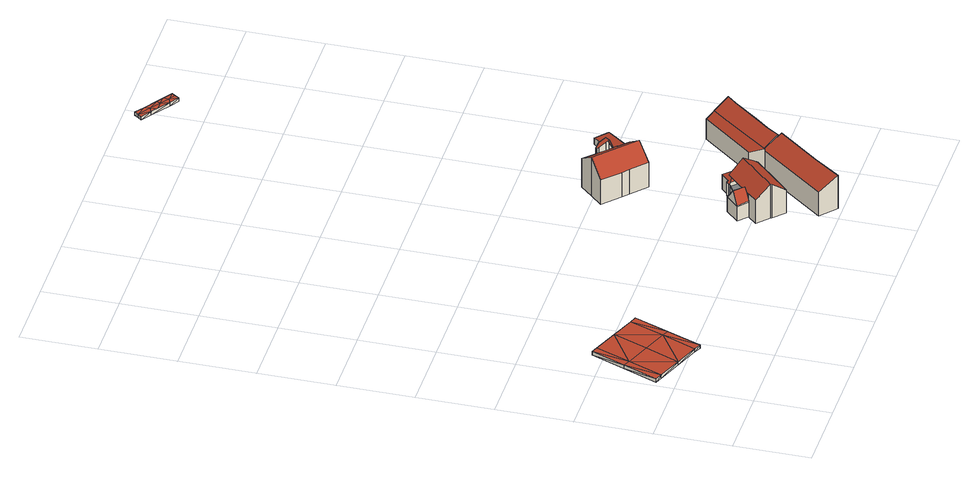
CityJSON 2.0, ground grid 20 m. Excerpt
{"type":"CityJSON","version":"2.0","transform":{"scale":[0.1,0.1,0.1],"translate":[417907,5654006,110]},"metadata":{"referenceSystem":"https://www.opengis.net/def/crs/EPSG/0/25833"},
"CityObjects":{
"building1":{"type":"Building","attributes":{"Stand_DGM":"2016","Stand_Basis-DLM":"2024","Gemeindeschluessel":"14612000","ObjektHoehe":1,"Stand_Laserscan":"2016","BodenHoehe":111.14,"Stand_3D-Stadtmodell":"2025","Geometrietyp2DReferenz":2000,"AbsoluteHoehe":112.14,"measuredHeight":1,"function":"53001_1800","roofType":"9999"},"geometry":[{"type":"MultiSurface","lod":"2","boundaries":[[[0,1,2]],[[2,1,3]],[[1,4,5]],[[1,5,3]],[[4,6,5]],[[5,6,7]],[[6,8,7]],[[7,8,9]],[[10,11,0]],[[0,11,1]],[[11,12,1]],[[1,12,4]],[[4,12,6]],[[6,12,13]],[[13,14,6]],[[6,14,8]],[[10,15,16]],[[0,2,17]],[[0,17,15]],[[2,3,18]],[[2,18,17]],[[3,5,19]],[[3,19,18]],[[5,7,20]],[[5,20,19]],[[7,9,21]],[[7,21,20]],[[9,8,22]],[[9,22,21]],[[8,14,23]],[[8,23,22]],[[14,13,24]],[[14,24,23]],[[13,12,25]],[[13,25,24]],[[12,11,26]],[[12,26,25]],[[11,10,16]],[[11,16,26]],[[10,0,15]],[[17,27,15]],[[18,27,17]],[[19,28,27]],[[18,19,27]],[[19,29,28]],[[20,29,19]],[[20,22,29]],[[21,22,20]],[[15,26,16]],[[27,26,15]],[[27,25,26]],[[28,25,27]],[[29,25,28]],[[24,25,29]],[[29,23,24]],[[22,23,29]]],"semantics":{"surfaces":[{"type":"RoofSurface"},{"type":"WallSurface"},{"type":"GroundSurface"}],"values":[0,0,0,0,0,0,0,0,0,0,0,0,0,0,0,0,1,1,1,1,1,1,1,1,1,1,1,1,1,1,1,1,1,1,1,1,1,1,1,1,2,2,2,2,2,2,2,2,2,2,2,2,2,2,2,2]}}]},
"building2":{"type":"Building","attributes":{"Gemeindeschluessel":14612000,"Geometrietyp2DReferenz":"3000","function":"31001_9998","roofType":"9999"},"children":["building2-1","building2-2","building2-3"]},
"building2-1":{"type":"BuildingPart","attributes":{"Dachtyp_tdc":"tdcGableRoof","Dachneigung":52.6,"QualitaetDacherkennung":12,"Geometrietyp2DReferenz":"3000","measuredHeight":7.79,"roofType":"3100"},"parents":["building2"],"geometry":[{"type":"MultiSurface","lod":"2","boundaries":[[[30,31,32,33]],[[31,34,35,32]],[[34,36,37,35]],[[34,38,39,40,41]],[[42,43,39,38,44]],[[30,42,44,31]],[[31,44,38,34]],[[34,41,36]],[[37,33,32,35]]],"semantics":{"surfaces":[{"type":"WallSurface"},{"type":"RoofSurface"},{"type":"GroundSurface"}],"values":[0,0,0,1,1,0,0,0,2]}}]},
"building2-2":{"type":"BuildingPart","attributes":{"Dachtyp_tdc":"tdcFreeFormRoof","Dachneigung":36.33,"QualitaetDacherkennung":77,"Geometrietyp2DReferenz":"3000","measuredHeight":9.99,"roofType":"5000"},"parents":["building2"],"geometry":[{"type":"MultiSurface","lod":"2","boundaries":[[[45,46,47,48,49]],[[46,50,51,47]],[[52,53,54,40,43,55,56,57]],[[57,58,59,60,50,46,45,52]],[[51,61,62,63,64,65,33,37,66,67,68,69,48,47]],[[58,57,64,63]],[[57,56,65,64]],[[56,55,33,65]],[[55,42,30,33]],[[50,60,61,51]],[[60,59,62,61]],[[59,58,63,62]]],"semantics":{"surfaces":[{"type":"WallSurface"},{"type":"RoofSurface"},{"type":"GroundSurface"}],"values":[0,0,1,1,2,0,0,0,0,0,0,0]}}]},
"building2-3":{"type":"BuildingPart","attributes":{"Dachtyp_tdc":"tdcFreeFormRoof","Dachneigung":36.09,"QualitaetDacherkennung":19,"Geometrietyp2DReferenz":"3000","measuredHeight":5.7,"roofType":"5000"},"parents":["building2"],"geometry":[{"type":"MultiSurface","lod":"2","boundaries":[[[70,71,72,73]],[[71,74,75,72]],[[74,76,77,75]],[[76,49,48,77]],[[78,79,49,80,81]],[[82,83,84]],[[49,76,80]],[[76,74,81,80]],[[74,71,70,85,84,82,84,85,78,81]],[[37,86,66,67,73,72,75,77,48,69,68,67,66]],[[83,82,86,37]]],"semantics":{"surfaces":[{"type":"WallSurface"},{"type":"RoofSurface"},{"type":"GroundSurface"}],"values":[0,0,0,0,1,1,1,1,1,2,0]}}]},
"building3":{"type":"Building","attributes":{"Gemeindeschluessel":14612000,"Geometrietyp2DReferenz":"3000","function":"31001_9998","roofType":"9999"},"children":["building3-1","building3-2"]},
"building3-1":{"type":"BuildingPart","attributes":{"Dachtyp_tdc":"tdcGableRoof","Dachneigung":45.14,"QualitaetDacherkennung":45,"Geometrietyp2DReferenz":"3000","measuredHeight":11.47,"roofType":"3100"},"parents":["building3"],"geometry":[{"type":"MultiSurface","lod":"2","boundaries":[[[87,88,89,90]],[[88,91,92,89]],[[91,93,94,92]],[[93,95,96,94]],[[97,98,99,100,101]],[[98,102,103,99]],[[102,104,105,103]],[[104,106,107,105]],[[106,108,109,107]],[[108,87,90,109]],[[104,102,98,97,110,111,95,93,91]],[[91,88,87,108,106,104]],[[90,89,92,94,96,112,100,99,103,105,107,109]]],"semantics":{"surfaces":[{"type":"WallSurface"},{"type":"RoofSurface"},{"type":"GroundSurface"}],"values":[0,0,0,0,0,0,0,0,0,0,1,1,2]}}]},
"building3-2":{"type":"BuildingPart","attributes":{"Dachtyp_tdc":"tdcFreeFormRoof","Dachneigung":66.32,"QualitaetDacherkennung":27,"Geometrietyp2DReferenz":"3000","measuredHeight":11.11,"roofType":"5000"},"parents":["building3"],"geometry":[{"type":"MultiSurface","lod":"2","boundaries":[[[113,114,99,115]],[[114,101,100,99]],[[116,117,118,96,95]],[[117,119,120,118]],[[119,121,122,120]],[[121,123,124,122]],[[123,125,126,124]],[[125,113,115,126]],[[121,119,117,116,127]],[[127,110,101,114,113,125,123,121]],[[115,99,100,112,96,118,120,122,124,126]]],"semantics":{"surfaces":[{"type":"WallSurface"},{"type":"RoofSurface"},{"type":"GroundSurface"}],"values":[0,0,0,0,0,0,0,0,1,1,2]}}]},
"building4":{"type":"Building","attributes":{"Gemeindeschluessel":14612000,"Geometrietyp2DReferenz":"3000","function":"31001_9998","roofType":"9999"},"children":["building4-1","building4-2","building4-3"]},
"building4-1":{"type":"BuildingPart","attributes":{"Dachtyp_tdc":"tdcPolyFlatRoof","Dachneigung":27.53,"QualitaetDacherkennung":60,"Geometrietyp2DReferenz":"3000","measuredHeight":9.85,"roofType":"2100"},"parents":["building4"],"geometry":[{"type":"MultiSurface","lod":"2","boundaries":[[[128,129,130,131]],[[129,132,133,130]],[[132,134,135,133]],[[134,136,137,135]],[[136,138,139,137]],[[138,140,141,139]],[[142,140,138,136,134,132,129,128]],[[131,130,133,135,137,139,141,143]]],"semantics":{"surfaces":[{"type":"WallSurface"},{"type":"RoofSurface"},{"type":"GroundSurface"}],"values":[0,0,0,0,0,0,1,2]}}]},
"building4-2":{"type":"BuildingPart","attributes":{"Dachtyp_tdc":"tdcPolyFlatRoof","Dachneigung":29.87,"QualitaetDacherkennung":55,"Geometrietyp2DReferenz":"3000","measuredHeight":7.48,"roofType":"2100"},"parents":["building4"],"geometry":[{"type":"MultiSurface","lod":"2","boundaries":[[[144,145,146,147]],[[148,149,150,141,140]],[[149,144,147,150]],[[149,148,151,145,144]],[[147,146,143,141,150]]],"semantics":{"surfaces":[{"type":"WallSurface"},{"type":"RoofSurface"},{"type":"GroundSurface"}],"values":[0,0,0,1,2]}}]},
"building4-3":{"type":"BuildingPart","attributes":{"Dachtyp_tdc":"tdcPolyFlatRoof","Dachneigung":28.81,"QualitaetDacherkennung":69,"Geometrietyp2DReferenz":"3000","measuredHeight":9.83,"roofType":"2100"},"parents":["building4"],"geometry":[{"type":"MultiSurface","lod":"2","boundaries":[[[152,153,154,155]],[[153,156,157,154]],[[156,158,159,157]],[[158,160,128,131,159]],[[161,152,155,146,145]],[[161,151,162,160,158,156,153,152]],[[155,154,157,159,131,143,146]]],"semantics":{"surfaces":[{"type":"WallSurface"},{"type":"RoofSurface"},{"type":"GroundSurface"}],"values":[0,0,0,0,0,1,2]}}]},
"building5":{"type":"Building","attributes":{"Dachtyp_tdc":"tdcPolyFlatRoof","Gemeindeschluessel":14612000,"Dachneigung":4.73,"QualitaetDacherkennung":42,"Geometrietyp2DReferenz":"3000","measuredHeight":2.55,"function":"31001_9998","roofType":"2100"},"geometry":[{"type":"Solid","lod":"2","boundaries":[[[[163,164,165,166]],[[164,167,168,165]],[[167,169,170,168]],[[169,171,172,170]],[[171,173,174,172]],[[173,163,166,174]],[[173,171,169,167,164,163]],[[166,165,168,170,172,174]]]],"semantics":{"surfaces":[{"type":"WallSurface"},{"type":"RoofSurface"},{"type":"GroundSurface"}],"values":[[0,0,0,0,0,0,1,2]]}}]},
"building6":{"type":"Building","attributes":{"Stand_DGM":"2016","Stand_Basis-DLM":"2024","Gemeindeschluessel":"14612000","ObjektHoehe":1,"Stand_Laserscan":"2016","BodenHoehe":110.17,"Stand_3D-Stadtmodell":"2025","Geometrietyp2DReferenz":2000,"AbsoluteHoehe":111.17,"measuredHeight":1,"function":"53001_1800","roofType":"9999"},"geometry":[{"type":"MultiSurface","lod":"2","boundaries":[[[175,176,177]],[[177,176,178]],[[179,180,175,177]],[[181,175,180]],[[182,181,183]],[[183,181,179]],[[179,181,180]],[[184,182,185]],[[185,182,183]],[[186,177,187]],[[187,177,178]],[[179,177,186]],[[179,186,188]],[[189,183,188]],[[188,183,179]],[[185,183,189]],[[185,189,190]],[[178,176,191]],[[178,191,192]],[[176,175,193]],[[176,193,191]],[[175,182,194]],[[175,194,193]],[[182,181,195]],[[182,195,194]],[[181,182,194]],[[181,194,195]],[[182,184,196]],[[182,196,194]],[[184,185,197]],[[184,197,196]],[[185,190,198]],[[185,198,197]],[[190,189,199]],[[190,199,198]],[[189,188,200]],[[189,200,199]],[[188,186,201]],[[188,201,200]],[[186,187,202]],[[186,202,201]],[[187,178,192]],[[187,192,202]],[[203,191,193]],[[192,191,203]],[[203,193,204,205]],[[204,193,195]],[[206,195,194]],[[205,195,206]],[[204,195,205]],[[197,194,196]],[[206,194,197]],[[202,203,201]],[[192,203,202]],[[201,203,205]],[[200,201,205]],[[200,206,199]],[[205,206,200]],[[199,206,197]],[[198,199,197]]],"semantics":{"surfaces":[{"type":"RoofSurface"},{"type":"WallSurface"},{"type":"GroundSurface"}],"values":[0,0,0,0,0,0,0,0,0,0,0,0,0,0,0,0,0,1,1,1,1,1,1,1,1,1,1,1,1,1,1,1,1,1,1,1,1,1,1,1,1,1,1,2,2,2,2,2,2,2,2,2,2,2,2,2,2,2,2,2]}}]}
},
"vertices":[
[40,338,21],[58,330,21],[76,428,21],[94,421,21],[124,304,21],[160,395,21],[188,279,21],[223,370,21],[206,272,21],[242,363,21],[4,247,21],[23,239,21],[88,214,21],[152,189,21],[171,181,21],[40,338,11],[4,247,11],[76,428,11],[94,421,11],[160,395,11],[223,370,11],[242,363,11],[206,272,11],[171,181,11],[152,189,11],[88,214,11],[23,239,11],[58,330,11],[124,304,11],[188,279,11],
[725,206,66],[701,228,66],[701,228,23],[725,206,23],[734,262,66],[734,262,23],[757,238,66],[757,238,23],[716,243,101],[739,220,101],[745,225,91],[757,238,67],[725,206,71],[734,215,91],[701,228,69],
[858,223,95],[863,220,91],[863,220,23],[858,223,23],[858,223,66],[795,151,91],[795,151,23],[827,247,123],[792,273,91],[757,238,91],[725,206,91],[703,183,91],[735,153,123],[736,151,122],[766,122,91],[782,138,91],[782,138,23],[766,122,23],[736,151,23],[735,153,23],[703,183,23],[789,270,23],[792,273,23],[796,270,23],[827,247,23],
[800,282,63],[803,278,66],[803,278,23],[800,282,23],[825,299,66],[825,299,23],[880,244,66],[880,244,23],[796,270,66],[827,247,66],[857,244,78],[825,272,80],[788,270,63],[757,238,31],[789,270,63],[792,273,63],[788,270,23],
[734,529,90],[691,570,90],[691,570,18],[734,529,18],[720,601,133],[720,601,18],[751,634,102],[751,634,18],[781,605,102],[781,605,18],[825,564,102],[824,564,102],[824,564,18],[825,564,18],[825,564,74],[850,539,102],[850,539,18],[820,507,133],[820,507,18],[792,476,91],[792,476,18],[752,514,91],[752,514,18],[816,572,102],[807,580,102],[807,580,18],
[822,566,81],[824,564,75],[822,566,18],[781,605,116],[784,608,116],[784,608,18],[802,605,121],[802,605,18],[817,591,129],[817,591,18],[823,585,111],[823,585,18],[824,568,82],[824,568,18],[807,580,129],
[948,192,115],[957,185,120],[957,185,23],[948,192,23],[870,76,120],[870,76,23],[821,11,121],[821,11,23],[816,5,121],[816,5,23],[774,43,92],[774,43,23],[911,215,92],[911,215,23],[914,219,92],[914,219,23],
[1020,392,82],[1039,377,96],[1039,377,23],[1020,392,23],[911,215,98],[909,255,82],[909,255,23],[985,309,97],
[1073,350,121],[1052,326,120],[1052,326,23],[1073,350,23],[1000,261,120],[1000,261,23],[971,225,120],[971,225,23],[948,192,121],[1039,377,97],[914,219,97],
[889,599,42],[936,652,36],[936,652,17],[889,599,17],[941,647,36],[941,647,17],[966,625,36],[966,625,17],[968,623,36],[968,623,17],[921,570,42],[921,570,17],
[848,1699,12],[872,1683,12],[862,1705,12],[879,1694,12],[838,1721,12],[847,1700,12],[814,1722,12],[798,1733,12],[812,1739,12],[771,1751,12],[779,1761,12],[861,1720,12],[886,1704,12],[845,1731,12],[812,1753,12],[786,1772,12],[872,1683,2],[879,1694,2],[848,1699,2],[798,1733,2],[814,1722,2],[771,1751,2],[779,1761,2],[786,1772,2],[812,1753,2],[845,1731,2],[861,1720,2],[886,1704,2],[862,1705,2],[847,1700,2],[838,1721,2],[812,1739,2]
]}
